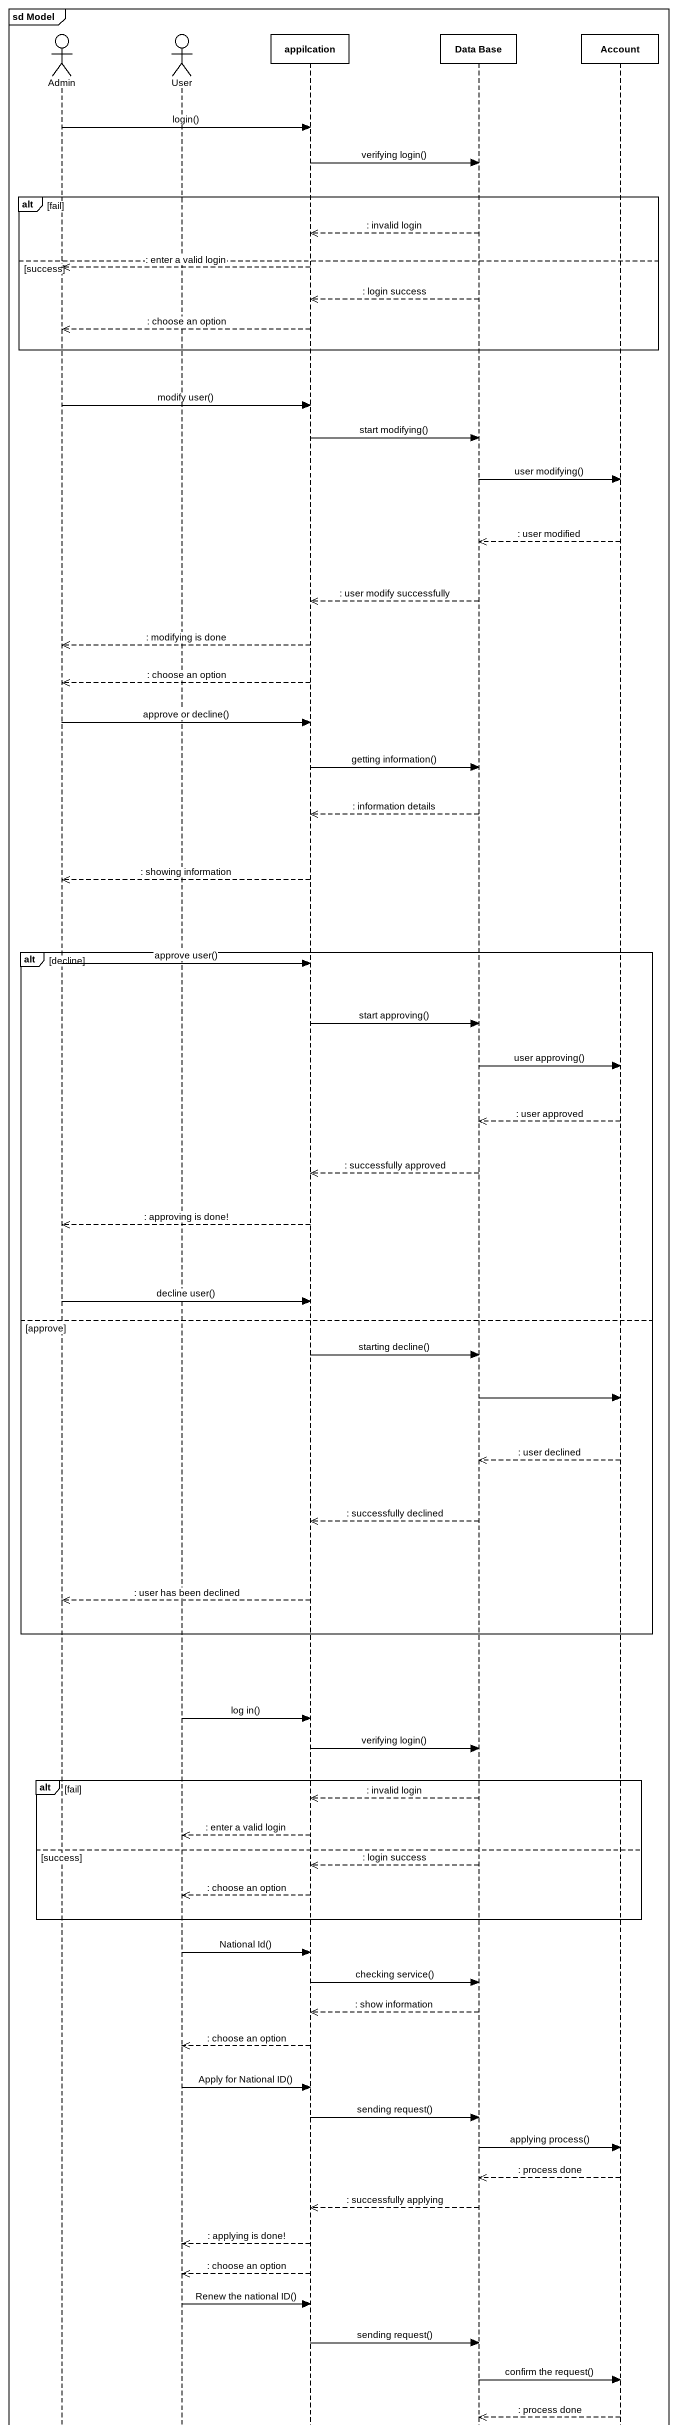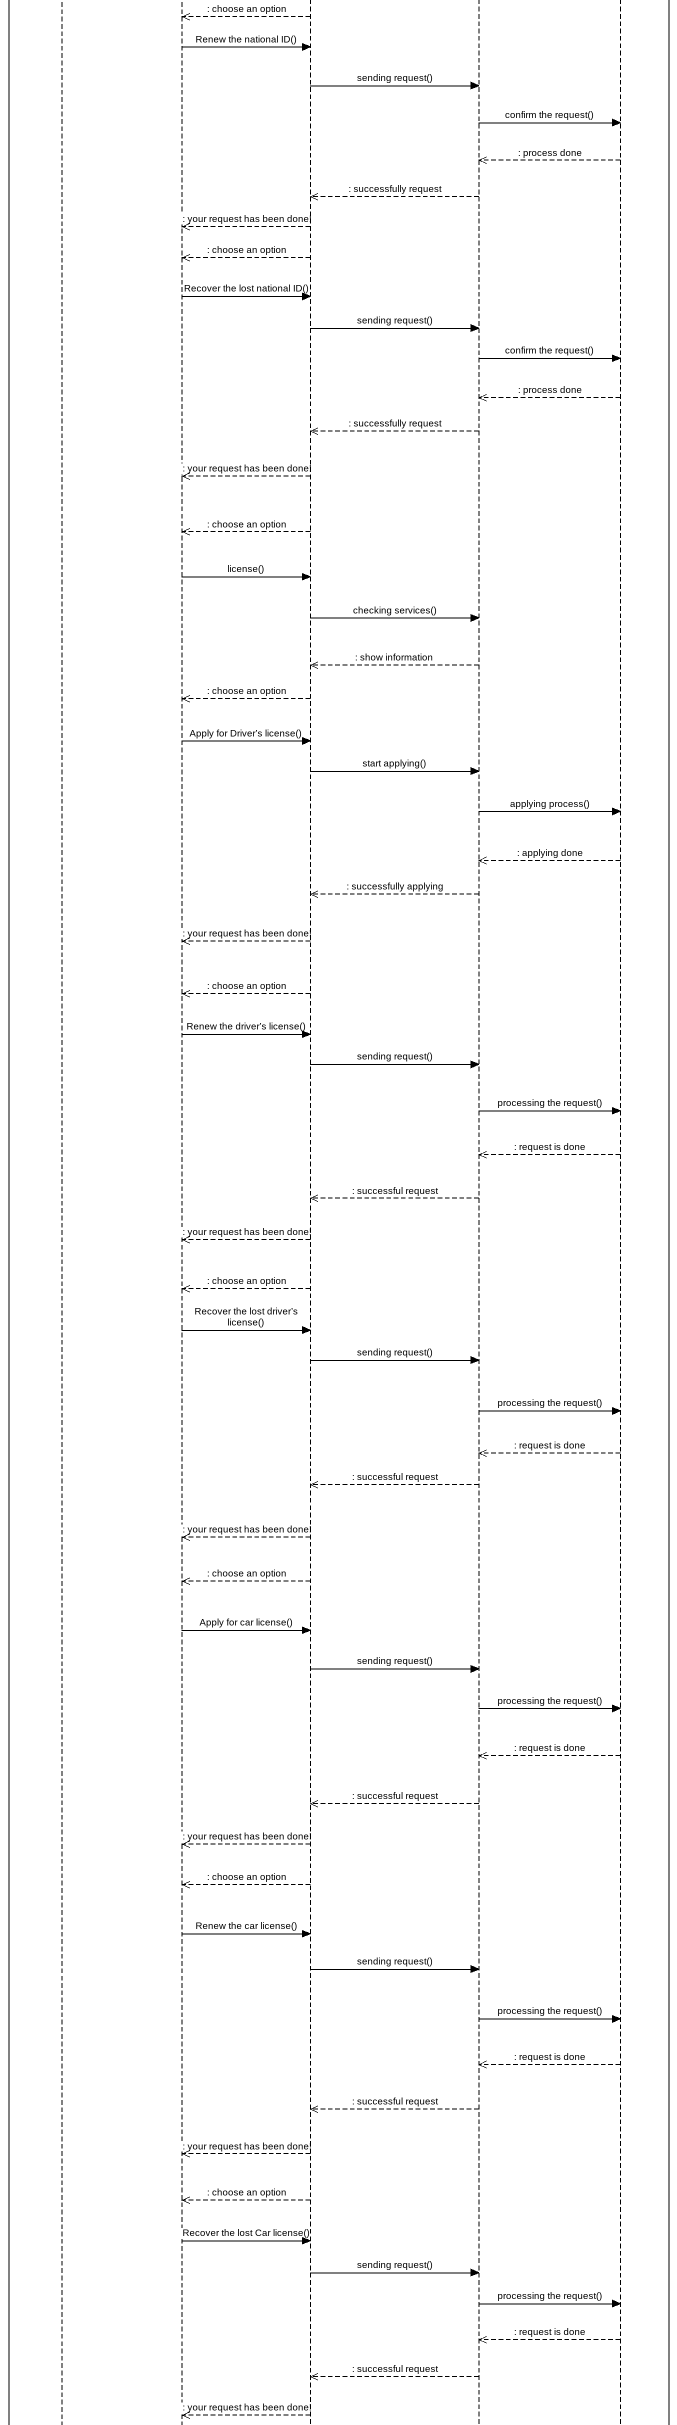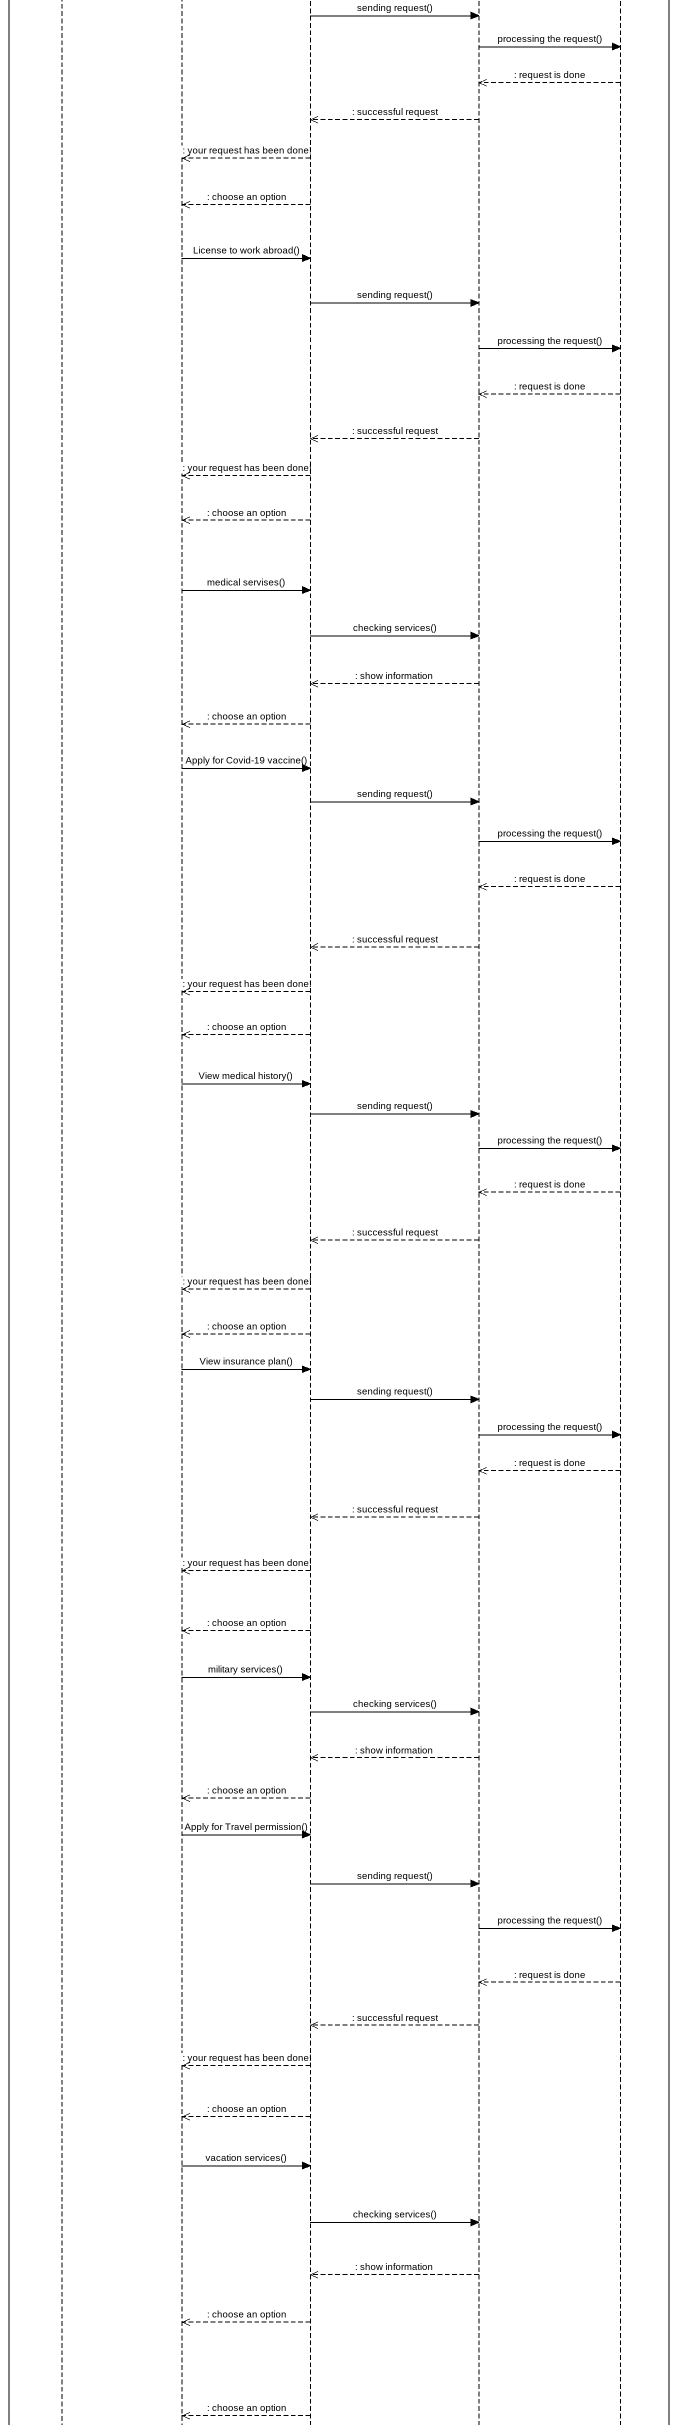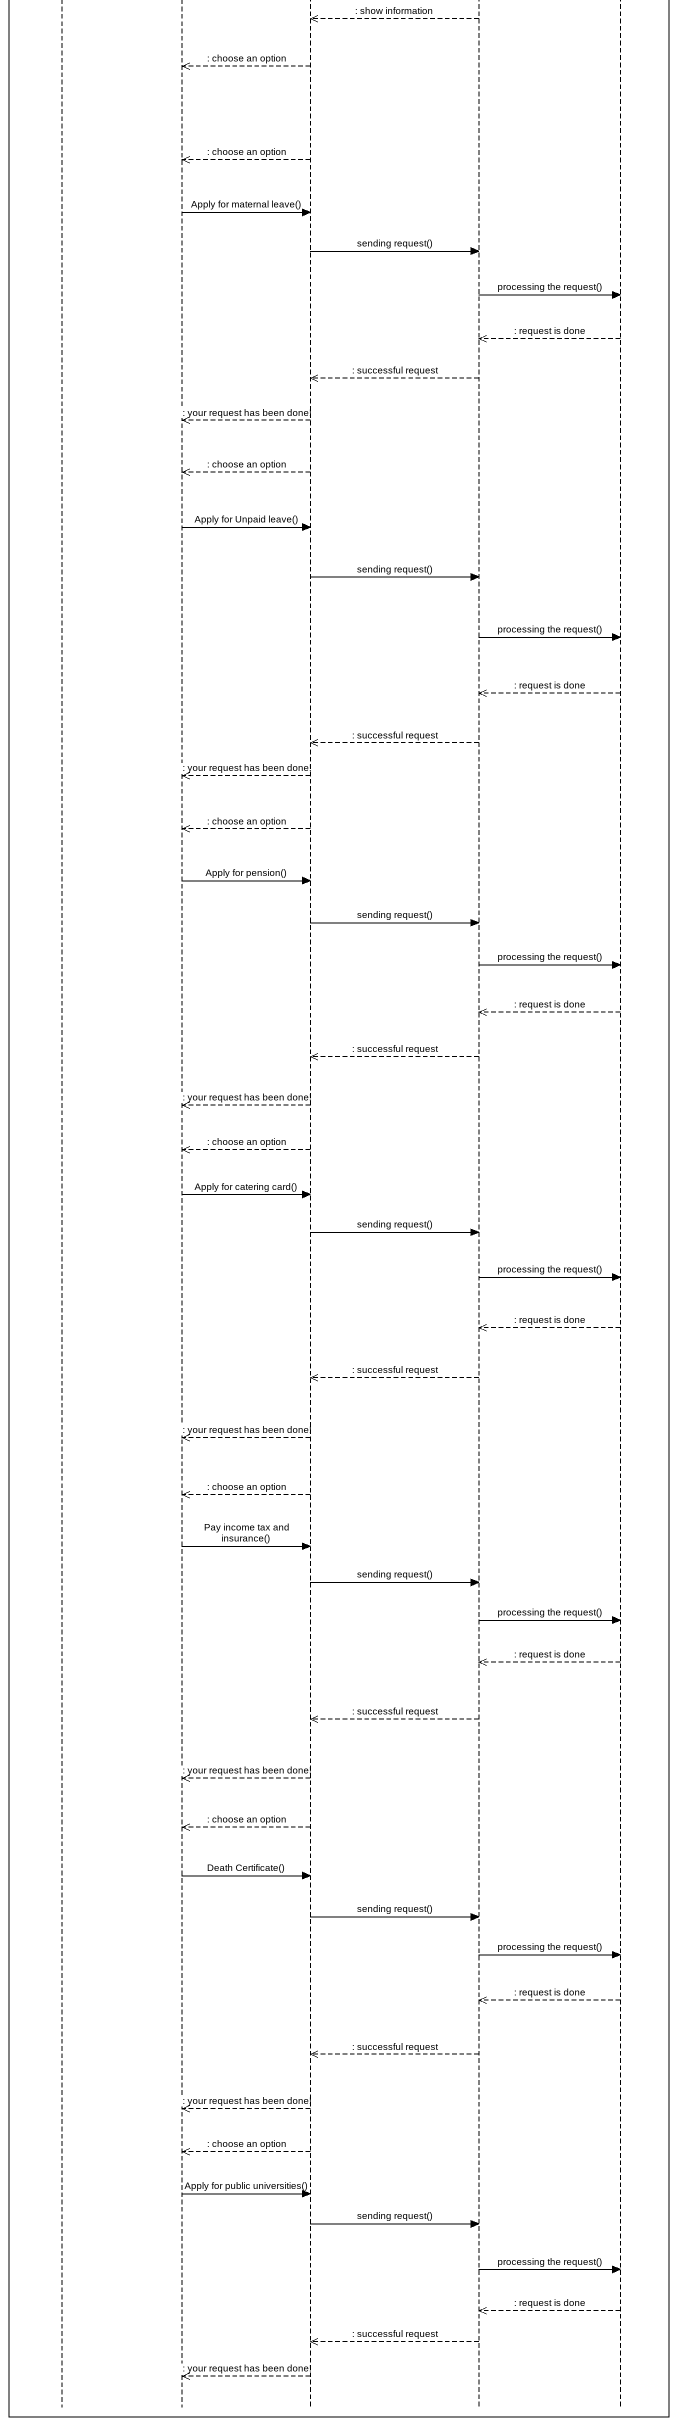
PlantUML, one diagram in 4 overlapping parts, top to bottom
@startuml
mainframe sd Model
hide footbox
actor Admin
actor User
participant appilcation
participant "Data Base" as Data_Base
participant Account

Admin -> appilcation : login()
appilcation -> Data_Base : verifying login()
alt fail
  Data_Base -->> appilcation : : invalid login
else success
  appilcation -->> Admin : : enter a valid login
  Data_Base -->> appilcation : : login success
  appilcation -->> Admin : : choose an option
end
Admin -> appilcation : modify user()
appilcation -> Data_Base : start modifying()
Data_Base -> Account : user modifying()
Account -->> Data_Base : : user modified
Data_Base -->> appilcation : : user modify successfully
appilcation -->> Admin : : modifying is done
appilcation -->> Admin : : choose an option
Admin -> appilcation : approve or decline()
appilcation -> Data_Base : getting information()
Data_Base -->> appilcation : : information details
appilcation -->> Admin : : showing information
alt decline
  Admin -> appilcation : approve user()
  appilcation -> Data_Base : start approving()
  Data_Base -> Account : user approving()
  Account -->> Data_Base : : user approved
  Data_Base -->> appilcation : : successfully approved
  appilcation -->> Admin : : approving is done!
  Admin -> appilcation : decline user()
else approve
  appilcation -> Data_Base : starting decline()
  Data_Base -> Account
  Account -->> Data_Base : : user declined
  Data_Base -->> appilcation : : successfully declined
  appilcation -->> Admin : : user has been declined
end
User -> appilcation : log in()
appilcation -> Data_Base : verifying login()
alt fail
  Data_Base -->> appilcation : : invalid login
  appilcation -->> User : : enter a valid login
else success
  Data_Base -->> appilcation : : login success
  appilcation -->> User : : choose an option
end
User -> appilcation : National Id()
appilcation -> Data_Base : checking service()
Data_Base -->> appilcation : : show information
appilcation -->> User : : choose an option
User -> appilcation : Apply for National ID()
appilcation -> Data_Base : sending request()
Data_Base -> Account : applying process()
Account -->> Data_Base : : process done
Data_Base -->> appilcation : : successfully applying
appilcation -->> User : : applying is done!
appilcation -->> User : : choose an option
User -> appilcation : Renew the national ID()
appilcation -> Data_Base : sending request()
Data_Base -> Account : confirm the request()
Account -->> Data_Base : : process done
Data_Base -->> appilcation : : successfully request
appilcation -->> User : : your request has been done!
appilcation -->> User : : choose an option
User -> appilcation : Recover the lost national ID()
appilcation -> Data_Base : sending request()
Data_Base -> Account : confirm the request()
Account -->> Data_Base : : process done
Data_Base -->> appilcation : : successfully request
appilcation -->> User : : your request has been done!
appilcation -->> User : : choose an option
User -> appilcation : license()
appilcation -> Data_Base : checking services()
Data_Base -->> appilcation : : show information
appilcation -->> User : : choose an option
User -> appilcation : Apply for Driver’s license()
appilcation -> Data_Base : start applying()
Data_Base -> Account : applying process()
Account -->> Data_Base : : applying done
Data_Base -->> appilcation : : successfully applying
appilcation -->> User : : your request has been done!
appilcation -->> User : : choose an option
User -> appilcation : Renew the driver’s license()
appilcation -> Data_Base : sending request()
Data_Base -> Account : processing the request()
Account -->> Data_Base : : request is done
Data_Base -->> appilcation : : successful request
appilcation -->> User : : your request has been done!
appilcation -->> User : : choose an option
User -> appilcation : Recover the lost driver’s license()
appilcation -> Data_Base : sending request()
Data_Base -> Account : processing the request()
Account -->> Data_Base : : request is done
Data_Base -->> appilcation : : successful request
appilcation -->> User : : your request has been done!
appilcation -->> User : : choose an option
User -> appilcation : Apply for car license()
appilcation -> Data_Base : sending request()
Data_Base -> Account : processing the request()
Account -->> Data_Base : : request is done
Data_Base -->> appilcation : : successful request
appilcation -->> User : : your request has been done!
appilcation -->> User : : choose an option
User -> appilcation : Renew the car license()
appilcation -> Data_Base : sending request()
Data_Base -> Account : processing the request()
Account -->> Data_Base : : request is done
Data_Base -->> appilcation : : successful request
appilcation -->> User : : your request has been done!
appilcation -->> User : : choose an option
User -> appilcation : Recover the lost Car license()
appilcation -> Data_Base : sending request()
Data_Base -> Account : processing the request()
Account -->> Data_Base : : request is done
Data_Base -->> appilcation : : successful request
appilcation -->> User : : your request has been done!
appilcation -->> User : : choose an option
User -> appilcation : License to work abroad()
appilcation -> Data_Base : sending request()
Data_Base -> Account : processing the request()
Account -->> Data_Base : : request is done
Data_Base -->> appilcation : : successful request
appilcation -->> User : : your request has been done!
appilcation -->> User : : choose an option
User -> appilcation : medical servises()
appilcation -> Data_Base : checking services()
Data_Base -->> appilcation : : show information
appilcation -->> User : : choose an option
User -> appilcation : Apply for Covid-19 vaccine()
appilcation -> Data_Base : sending request()
Data_Base -> Account : processing the request()
Account -->> Data_Base : : request is done
Data_Base -->> appilcation : : successful request
appilcation -->> User : : your request has been done!
appilcation -->> User : : choose an option
User -> appilcation : View medical history()
appilcation -> Data_Base : sending request()
Data_Base -> Account : processing the request()
Account -->> Data_Base : : request is done
Data_Base -->> appilcation : : successful request
appilcation -->> User : : your request has been done!
appilcation -->> User : : choose an option
User -> appilcation : View insurance plan()
appilcation -> Data_Base : sending request()
Data_Base -> Account : processing the request()
Account -->> Data_Base : : request is done
Data_Base -->> appilcation : : successful request
appilcation -->> User : : your request has been done!
appilcation -->> User : : choose an option
User -> appilcation : military services()
appilcation -> Data_Base : checking services()
Data_Base -->> appilcation : : show information
appilcation -->> User : : choose an option
User -> appilcation : Apply for Travel permission()
appilcation -> Data_Base : sending request()
Data_Base -> Account : processing the request()
Account -->> Data_Base : : request is done
Data_Base -->> appilcation : : successful request
appilcation -->> User : : your request has been done!
appilcation -->> User : : choose an option
User -> appilcation : vacation services()
appilcation -> Data_Base : checking services()
Data_Base -->> appilcation : : show information
appilcation -->> User : : choose an option
appilcation -->> User : : choose an option
User -> appilcation : Apply for maternal leave()
appilcation -> Data_Base : sending request()
Data_Base -> Account : processing the request()
Account -->> Data_Base : : request is done
Data_Base -->> appilcation : : successful request
appilcation -->> User : : your request has been done!
appilcation -->> User : : choose an option
User -> appilcation : Apply for Unpaid leave()
appilcation -> Data_Base : sending request()
Data_Base -> Account : processing the request()
Account -->> Data_Base : : request is done
Data_Base -->> appilcation : : successful request
appilcation -->> User : : your request has been done!
appilcation -->> User : : choose an option
User -> appilcation : Apply for pension()
appilcation -> Data_Base : sending request()
Data_Base -> Account : processing the request()
Account -->> Data_Base : : request is done
Data_Base -->> appilcation : : successful request
appilcation -->> User : : your request has been done!
appilcation -->> User : : choose an option
User -> appilcation : Apply for catering card()
appilcation -> Data_Base : sending request()
Data_Base -> Account : processing the request()
Account -->> Data_Base : : request is done
Data_Base -->> appilcation : : successful request
appilcation -->> User : : your request has been done!
appilcation -->> User : : choose an option
User -> appilcation : Pay income tax and insurance()
appilcation -> Data_Base : sending request()
Data_Base -> Account : processing the request()
Account -->> Data_Base : : request is done
Data_Base -->> appilcation : : successful request
appilcation -->> User : : your request has been done!
appilcation -->> User : : choose an option
User -> appilcation : Death Certificate()
appilcation -> Data_Base : sending request()
Data_Base -> Account : processing the request()
Account -->> Data_Base : : request is done
Data_Base -->> appilcation : : successful request
appilcation -->> User : : your request has been done!
appilcation -->> User : : choose an option
User -> appilcation : Apply for public universities()
appilcation -> Data_Base : sending request()
Data_Base -> Account : processing the request()
Account -->> Data_Base : : request is done
Data_Base -->> appilcation : : successful request
appilcation -->> User : : your request has been done!
@enduml
